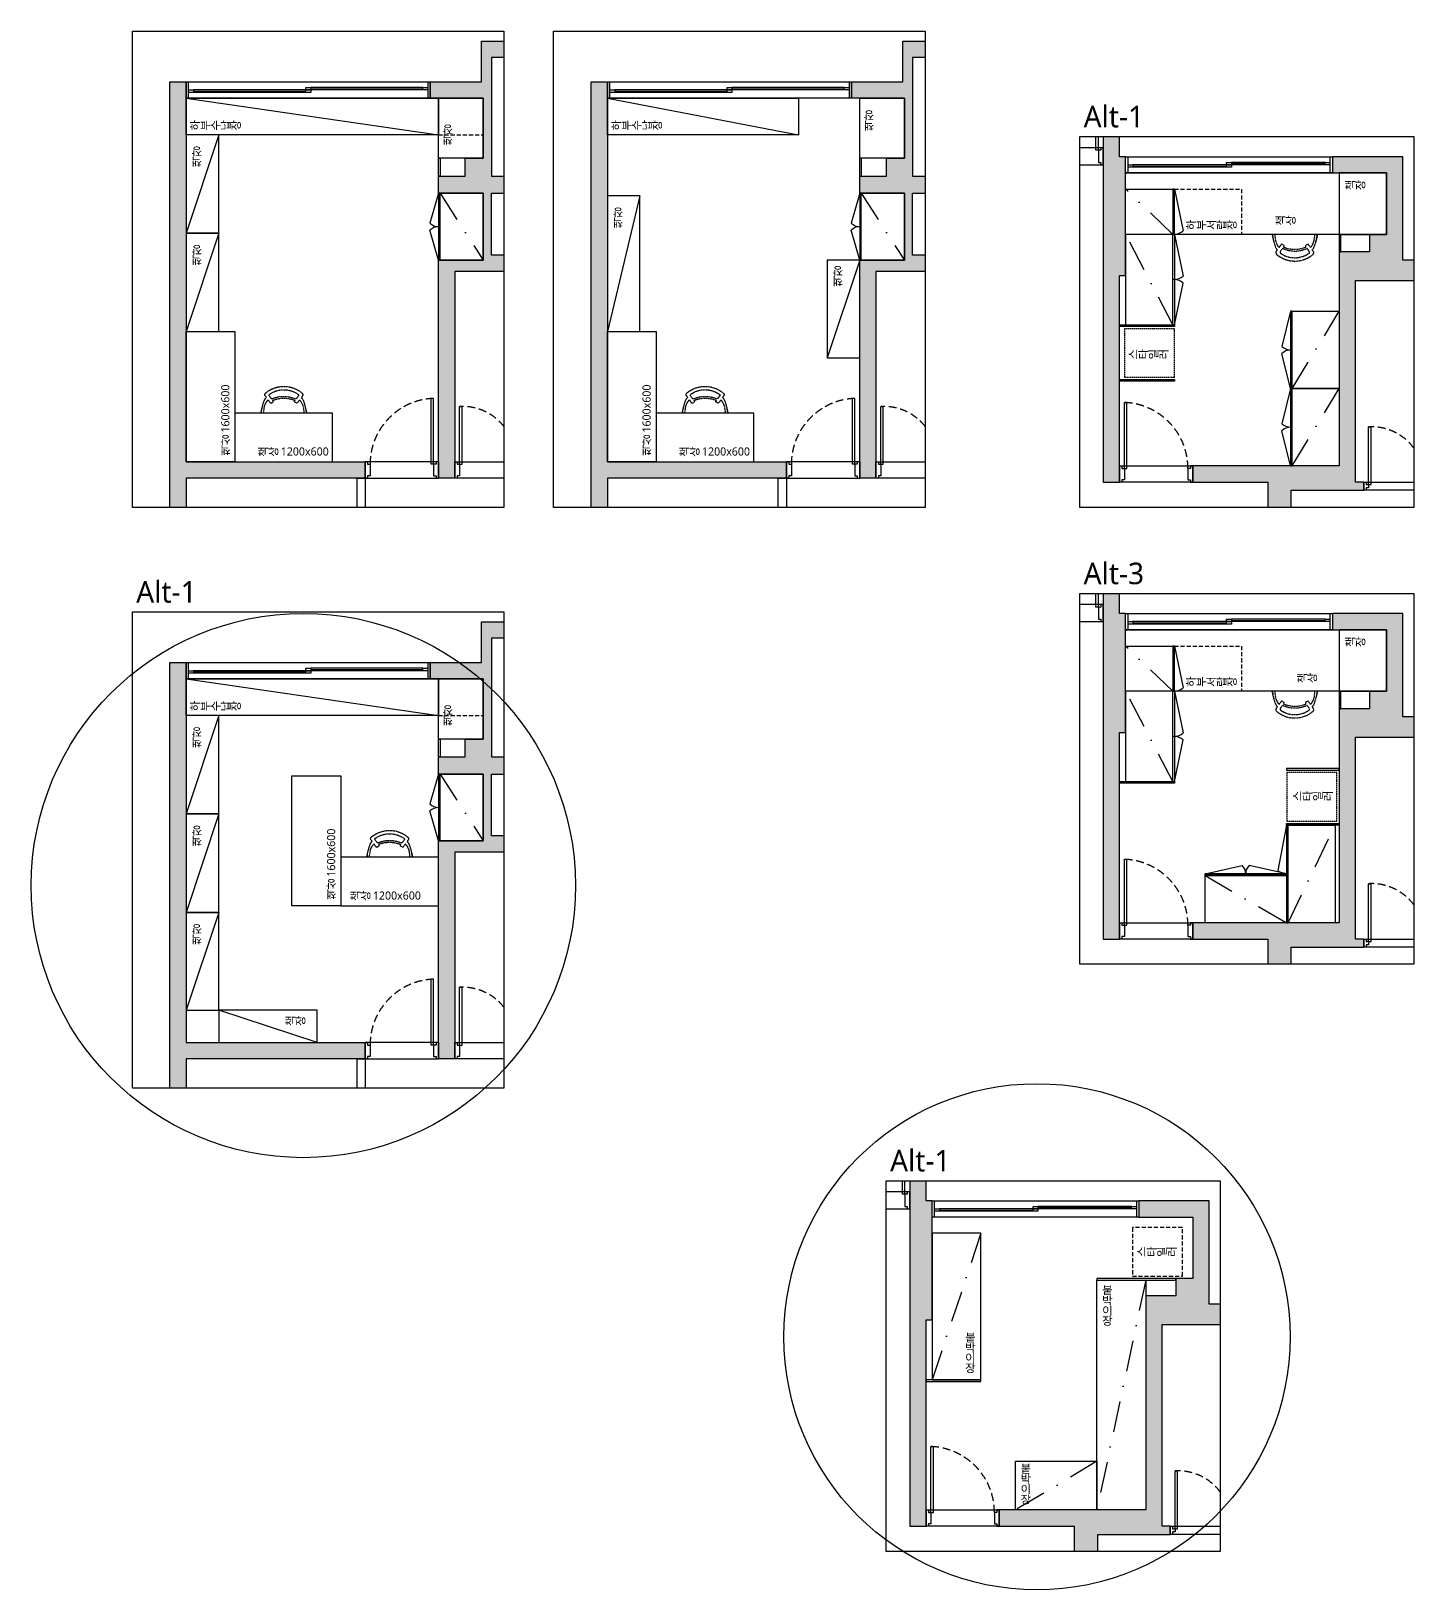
# Model space of a CAD drawing. Header units: millimetres. Extents: x -41292 to 298682, y -22072 to 33155.
# Drawn here: x 256533 to 273523, y -22072 to -2918 of the extents above; entities that cross this region are included whole.
import ezdxf
from ezdxf.enums import TextEntityAlignment as Align

# ---------------------------------------------------------------- set-up
doc = ezdxf.new("R2010")
doc.units = ezdxf.units.MM
for name, pattern in [('( Hidden )', [0.375, 0.25, -0.125]), ('CONT', [2, 1, 1]), ('DASHDOT', [25.4, 12.7, -6.35, 0, -6.35]), ('DASHED2', [0.375, 0.25, -0.125]), ('DH-HID2', [1.2, 0.8, -0.4]), ('HID1', [0.375, 0.25, -0.125]), ('HIDDEN', [9.525, 6.35, -3.175])]:
    doc.linetypes.add(name, pattern=pattern)
for name, color, linetype in [('0-ELC TEXT', 7, 'Continuous'), ('03-TEXT', 3, 'Continuous'), ('06-FUR', 6, 'Continuous'), ('FU-FURM', 251, 'DH-HID2'), ('P-门', 4, 'Continuous'), ('벽1', 2, 'Continuous'), ('인테리어_가구_사입', 5, 'HID1'), ('인테리어_가구_제작', 6, 'Continuous'), ('인테리어_키친', 6, 'Continuous'), ('인테리어_해치_벽체', 8, 'Continuous'), ('창호', 4, 'Continuous'), ('틀', 8, 'Continuous'), ('평면_가구', 6, 'Continuous')]:
    doc.layers.add(name, color=color, linetype=linetype)
doc.layers.add('HACTH', color=8, linetype='Continuous', lineweight=0)
doc.styles.add('코레일둥고', font='@Microsoft JhengHei Light.ttf')

# ---------------------------------------------------------------- blocks, each defined once
blk = doc.blocks.new('책상의자')
at = {"layer": '인테리어_가구_사입', "color": 8, "linetype": '( Hidden )', "ltscale": 5}
for p, q in [((113787, 53824), (113807, 53809)), ((113789, 53773), (113821, 53749)), ((113838, 53787), (113875, 53761)), ((113846, 53731), (113853, 53727)), ((113877, 53749), (113866, 53730)), ((113846, 53456), (113852, 53461)), ((113877, 53439), (113865, 53458)), ((113786, 53364), (113808, 53379)), ((113788, 53415), (113821, 53438)), ((113839, 53400), (113874, 53427))]:
    blk.add_line(p, q, dxfattribs=at)
for centre, radius, start, end in [((113774, 53805), 22.6, 55.9255, 139.2632), ((113890, 53714), 126, 116.2601, 130.7423), ((114046, 53334), 537, 94.9511, 113.2594), ((113965, 53648), 188, 97.4888, 132.391), ((114224, 52767), 1130, 101.4265, 106.4653), ((114031, 53338), 504, 93.5561, 100.3197), ((114017, 53594), 345, 138.9979, 220.9366), ((114017, 53594), 304, 145.1572, 214.759), ((113780, 53760), 14.6, 55.4796, 152.3609), ((114151, 53594), 356, 156.6602, 203.3178), ((114173, 53594), 356, 157.1535, 202.7371), ((113814, 53740), 12, 333.6604, 52.9211), ((113858, 53734), 9.04, 235.0126, 328.706), ((113870, 53754), 9.04, 328.7055, 55.0134), ((113813, 53447), 12, 307.105, 26.3658), ((113857, 53453), 9.04, 31.3201, 125.0127), ((113774, 53383), 22.6, 220.7632, 304.1005), ((113780, 53427), 14.6, 207.6657, 304.5466), ((113890, 53474), 126, 229.1315, 243.7661), ((114046, 53854), 537, 246.7667, 265.0616), ((113965, 53540), 188, 227.9325, 262.5373), ((113869, 53434), 9.04, 305.0127, 31.3206), ((114223, 54420), 1130, 253.5608, 258.593), ((114031, 53850), 504, 259.7064, 266.4572)]:
    blk.add_arc(centre, radius, start, end, dxfattribs=at)

msp = doc.modelspace()

# ---------------------------------------------------------------- hatches: boundary and pattern name
at = {"layer": '인테리어_해치_벽체'}
h = msp.add_hatch(color=256, dxfattribs=at)
h.dxf.hatch_style = 1
h.paths.add_polyline_path([(258437.89, -3740.72), (258437.89, -3540.72), (258237.89, -3540.72), (258237.89, -8769.78), (258437.89, -8769.78), (258437.89, -8410.72), (260637.89, -8410.72), (260637.89, -8210.72), (258437.89, -8210.72), (258437.89, -6610.72), (258437.89, -5400.72), (258437.89, -4190.72)])
h.paths.add_polyline_path([(261737.89, -5870.72), (262342.77, -5870.72), (262342.77, -5670.72), (262187.89, -5670.72), (262187.89, -4910.72), (262342.77, -4910.72), (262342.77, -4700.72), (262187.89, -4700.72), (262187.89, -3240.72), (262342.77, -3240.72), (262342.77, -3040.72), (262067.89, -3040.72), (262067.89, -3540.72), (261437.89, -3540.72), (261437.89, -3740.72), (261537.89, -3740.72), (262087.89, -3740.72), (262087.89, -4480.72), (261867.89, -4480.72), (261867.89, -4700.72), (261537.89, -4700.72), (261537.89, -4910.72), (261557.89, -4910.72), (262087.89, -4910.72), (262087.89, -5730.72), (261557.89, -5730.72), (261537.89, -5730.72), (261537.89, -8410.72), (261737.89, -8410.72), (261737.89, -8210.72)])
h = msp.add_hatch(color=256, dxfattribs=at)
h.dxf.hatch_style = 1
h.paths.add_polyline_path([(263613.83, -3740.72), (263613.83, -3540.72), (263413.83, -3540.72), (263413.83, -8769.78), (263613.83, -8769.78), (263613.83, -8410.72), (265813.83, -8410.72), (265813.83, -8210.72), (263613.83, -8210.72), (263613.83, -6610.72), (263613.83, -5400.72), (263613.83, -4190.72)])
h.paths.add_polyline_path([(266913.83, -5870.72), (267518.71, -5870.72), (267518.71, -5670.72), (267363.83, -5670.72), (267363.83, -4910.72), (267518.71, -4910.72), (267518.71, -4700.72), (267363.83, -4700.72), (267363.83, -3240.72), (267518.71, -3240.72), (267518.71, -3040.72), (267243.83, -3040.72), (267243.83, -3540.72), (266613.83, -3540.72), (266613.83, -3740.72), (266713.83, -3740.72), (267263.83, -3740.72), (267263.83, -4480.72), (267043.83, -4480.72), (267043.83, -4700.72), (266713.83, -4700.72), (266713.83, -4910.72), (266733.83, -4910.72), (267263.83, -4910.72), (267263.83, -5730.72), (266733.83, -5730.72), (266713.83, -5730.72), (266713.83, -8410.72), (266913.83, -8410.72), (266913.83, -8210.72)])
h = msp.add_hatch(color=256, dxfattribs=at)
h.dxf.hatch_style = 1
h.paths.add_polyline_path([(269981.74, -4460.72), (269906.74, -4460.72), (269906.74, -4214.48), (269706.74, -4214.48), (269706.74, -8460.72), (269906.74, -8460.72), (269906.74, -8260.72), (269906.74, -5922.39), (269981.74, -5922.39)])
h.paths.add_polyline_path([(273522.53, -5730.72), (273386.74, -5730.72), (273386.74, -4460.72), (272521.74, -4460.72), (272521.74, -4660.72), (273186.74, -4660.72), (273186.74, -5415.72), (272976.74, -5415.72), (272976.74, -5630.72), (272606.74, -5630.72), (272606.74, -8260.72), (270806.74, -8260.72), (270806.74, -8460.72), (271726.74, -8460.72), (271726.74, -8769.78), (272016.74, -8769.78), (272016.74, -8560.72), (272906.74, -8560.72), (272906.74, -8460.72), (272806.74, -8460.72), (272806.74, -5980.72), (273522.53, -5980.72)])
h = msp.add_hatch(color=256, dxfattribs=at)
h.dxf.hatch_style = 1
h.paths.add_polyline_path([(269981.74, -10074.57), (269906.74, -10074.57), (269906.74, -9828.32), (269706.74, -9828.32), (269706.74, -14074.57), (269906.74, -14074.57), (269906.74, -13874.57), (269906.74, -11536.23), (269981.74, -11536.23)])
h.paths.add_polyline_path([(273522.53, -11344.57), (273386.74, -11344.57), (273386.74, -10074.57), (272521.74, -10074.57), (272521.74, -10274.57), (273186.74, -10274.57), (273186.74, -11029.57), (272976.74, -11029.57), (272976.74, -11244.57), (272606.74, -11244.57), (272606.74, -13874.57), (270806.74, -13874.57), (270806.74, -14074.57), (271726.74, -14074.57), (271726.74, -14383.62), (272016.74, -14383.62), (272016.74, -14174.57), (272906.74, -14174.57), (272906.74, -14074.57), (272806.74, -14074.57), (272806.74, -11594.57), (273522.53, -11594.57)])
h = msp.add_hatch(color=256, dxfattribs=at)
h.dxf.hatch_style = 1
h.paths.add_polyline_path([(258437.89, -10877.77), (258437.89, -10677.77), (258237.89, -10677.77), (258237.89, -15906.83), (258437.89, -15906.83), (258437.89, -15547.77), (260637.89, -15547.77), (260637.89, -15347.77), (258437.89, -15347.77), (258437.89, -13747.77), (258437.89, -12537.77), (258437.89, -11327.77)])
h.paths.add_polyline_path([(261737.89, -13007.77), (262342.77, -13007.77), (262342.77, -12807.77), (262187.89, -12807.77), (262187.89, -12047.77), (262342.77, -12047.77), (262342.77, -11837.77), (262187.89, -11837.77), (262187.89, -10377.77), (262342.77, -10377.77), (262342.77, -10177.77), (262067.89, -10177.77), (262067.89, -10677.77), (261437.89, -10677.77), (261437.89, -10877.77), (261537.89, -10877.77), (262087.89, -10877.77), (262087.89, -11617.77), (261867.89, -11617.77), (261867.89, -11837.77), (261537.89, -11837.77), (261537.89, -12047.77), (261557.89, -12047.77), (262087.89, -12047.77), (262087.89, -12867.77), (261557.89, -12867.77), (261537.89, -12867.77), (261537.89, -15547.77), (261737.89, -15547.77), (261737.89, -15347.77)])
h = msp.add_hatch(color=256, dxfattribs=at)
h.dxf.hatch_style = 1
h.paths.add_polyline_path([(267603.79, -17291.06), (267528.79, -17291.06), (267528.79, -17044.82), (267328.79, -17044.82), (267328.79, -21291.06), (267528.79, -21291.06), (267528.79, -21091.06), (267528.79, -18752.73), (267603.79, -18752.73)])
h.paths.add_polyline_path([(271144.58, -18561.06), (271008.79, -18561.06), (271008.79, -17291.06), (270143.79, -17291.06), (270143.79, -17491.06), (270808.79, -17491.06), (270808.79, -18246.06), (270598.79, -18246.06), (270598.79, -18461.06), (270228.79, -18461.06), (270228.79, -21091.06), (268428.79, -21091.06), (268428.79, -21291.06), (269348.79, -21291.06), (269348.79, -21600.12), (269638.79, -21600.12), (269638.79, -21391.06), (270528.79, -21391.06), (270528.79, -21291.06), (270428.79, -21291.06), (270428.79, -18811.06), (271144.58, -18811.06)])

# ---------------------------------------------------------------- linework, layer by layer
for points in [[(257776.8, -2918.17), (262342.77, -2918.17), (262342.77, -8769.78), (257776.8, -8769.78)], [(262952.74, -2918.17), (267518.71, -2918.17), (267518.71, -8769.78), (262952.74, -8769.78)], [(269418.21, -4214.48), (273522.53, -4214.48), (273522.53, -8769.78), (269418.21, -8769.78)], [(269418.21, -9828.32), (273522.53, -9828.32), (273522.53, -14383.62), (269418.21, -14383.62)], [(257776.8, -10055.22), (262342.77, -10055.22), (262342.77, -15906.83), (257776.8, -15906.83)], [(267040.27, -17044.82), (271144.58, -17044.82), (271144.58, -21600.12), (267040.27, -21600.12)]]:
    msp.add_lwpolyline(points, close=True)
for centre, radius in [((259877.55, -13417.8), 3344.08), ((268891.99, -18962.48), 3110.02)]:
    msp.add_circle(centre, radius)
at = {"layer": '03-TEXT'}
for points in [[(260537.89, -8769.78), (260537.89, -8410.72), (260637.89, -8410.72), (260637.89, -8769.78)], [(265713.83, -8769.78), (265713.83, -8410.72), (265813.83, -8410.72), (265813.83, -8769.78)], [(260537.89, -15906.83), (260537.89, -15547.77), (260637.89, -15547.77), (260637.89, -15906.83)]]:
    msp.add_lwpolyline(points, dxfattribs=at)
at = {"layer": '06-FUR'}
for points in [[(270581.74, -6545.72), (269906.74, -6545.72), (269906.74, -6525.72), (270581.74, -6525.72), (270581.74, -6545.72)], [(270581.74, -7220.72), (269906.74, -7220.72), (269906.74, -7200.72), (270581.74, -7200.72), (270581.74, -7220.72)], [(270581.74, -12159.57), (269906.74, -12159.57), (269906.74, -12139.57), (270581.74, -12139.57), (270581.74, -12159.57)], [(267603.79, -17691.06), (267603.79, -19491.06), (268203.79, -19491.06), (268203.79, -17691.06), (267603.79, -17691.06)], [(270598.79, -18246.06), (269628.79, -18246.06), (269628.79, -18266.06), (270598.79, -18266.06), (270598.79, -18246.06)], [(268203.79, -19491.06), (267528.79, -19491.06), (267528.79, -19511.06), (268203.79, -19511.06), (268203.79, -19491.06)], [(269628.79, -21091.06), (268628.79, -21091.06), (268628.79, -20491.06), (269628.79, -20491.06), (269628.79, -21091.06)]]:
    msp.add_lwpolyline(points, dxfattribs=at)
msp.add_lwpolyline([(270228.79, -21091.06), (269628.79, -21091.06), (269628.79, -18266.06), (270228.79, -18266.06)], close=True, dxfattribs=at)
at = {"layer": 'FU-FURM', "ltscale": 20}
for points in [[(270581.74, -6575.72), (269966.74, -6575.72), (269966.74, -7170.72), (270581.74, -7170.72), (270581.74, -6575.72)], [(272576.74, -12029.57), (271961.74, -12029.57), (271961.74, -12624.57), (272576.74, -12624.57), (272576.74, -12029.57)]]:
    msp.add_lwpolyline(points, dxfattribs=at)
at = {"layer": 'P-门', "linetype": 'HIDDEN', "ltscale": 15}
for centre, radius, start, end in [((261507.89, -8240.72), 810, 92.122551, 180), ((266683.83, -8240.72), 810, 92.122551, 180), ((261835.37, -8175.96), 645.77, 38.211573, 93.327638), ((267011.31, -8175.96), 645.77, 38.211573, 93.327638), ((269936.74, -8290.72), 810, 0, 87.877449), ((273004.22, -8425.96), 645.77, 36.618797, 93.327638), ((269936.74, -13904.57), 810, 0, 87.877449), ((273004.22, -14039.81), 645.77, 36.618797, 93.327638), ((261507.89, -15377.77), 810, 92.122551, 180), ((261835.37, -15313.01), 645.77, 38.211573, 93.327638), ((267558.79, -21121.06), 810, 0, 87.877449), ((270626.27, -21256.3), 645.77, 36.618797, 93.327638)]:
    msp.add_arc(centre, radius, start, end, dxfattribs=at)
at = {"layer": '벽1'}
for points in [[(261437.89, -3540.72), (262067.89, -3540.72), (262067.89, -3040.72), (262342.77, -3040.72)], [(266613.83, -3540.72), (267243.83, -3540.72), (267243.83, -3040.72), (267518.71, -3040.72)], [(262342.77, -3240.72), (262187.89, -3240.72), (262187.89, -4700.72), (262342.77, -4700.72)], [(267518.71, -3240.72), (267363.83, -3240.72), (267363.83, -4700.72), (267518.71, -4700.72)], [(258237.89, -3540.72), (258437.89, -3540.72), (258437.89, -8210.72), (260637.89, -8210.72), (260637.89, -8410.72), (258437.89, -8410.72), (258437.89, -8769.78)], [(258237.89, -8769.78), (258237.89, -3540.72)], [(262342.77, -5870.72), (261737.89, -5870.72), (261737.89, -8410.72), (261537.89, -8410.72), (261537.89, -5730.72), (262087.89, -5730.72), (262087.89, -4910.72), (261537.89, -4910.72), (261537.89, -4700.72), (261867.89, -4700.72), (261867.89, -4480.72), (262087.89, -4480.72), (262087.89, -3740.72), (261437.89, -3740.72), (261437.89, -3540.72)], [(263413.83, -3540.72), (263613.83, -3540.72), (263613.83, -8210.72), (265813.83, -8210.72), (265813.83, -8410.72), (263613.83, -8410.72), (263613.83, -8769.78)], [(263413.83, -8769.78), (263413.83, -3540.72)], [(267518.71, -5870.72), (266913.83, -5870.72), (266913.83, -8410.72), (266713.83, -8410.72), (266713.83, -5730.72), (267263.83, -5730.72), (267263.83, -4910.72), (266713.83, -4910.72), (266713.83, -4700.72), (267043.83, -4700.72), (267043.83, -4480.72), (267263.83, -4480.72), (267263.83, -3740.72), (266613.83, -3740.72), (266613.83, -3540.72)], [(269706.74, -4214.48), (269706.74, -8460.72), (269906.74, -8460.72), (269906.74, -5922.39), (269981.74, -5922.39), (269981.74, -4460.72), (269906.74, -4460.72), (269906.74, -4214.48)], [(273522.53, -5730.72), (273386.74, -5730.72), (273386.74, -4460.72), (272521.74, -4460.72), (272521.74, -4660.72), (273186.74, -4660.72), (273186.74, -5415.72), (272976.74, -5415.72), (272976.74, -5630.72), (272606.74, -5630.72), (272606.74, -8260.72), (270806.74, -8260.72), (270806.74, -8460.72), (271726.74, -8460.72), (271726.74, -8769.78)], [(262342.77, -5670.72), (262187.89, -5670.72), (262187.89, -4910.72), (262342.77, -4910.72)], [(267518.71, -5670.72), (267363.83, -5670.72), (267363.83, -4910.72), (267518.71, -4910.72)], [(272016.74, -8769.78), (272016.74, -8560.72), (272906.74, -8560.72), (272906.74, -8460.72), (272806.74, -8460.72), (272806.74, -5980.72), (273522.53, -5980.72)], [(269706.74, -9828.32), (269706.74, -14074.57), (269906.74, -14074.57), (269906.74, -11536.23), (269981.74, -11536.23), (269981.74, -10074.57), (269906.74, -10074.57), (269906.74, -9828.32)], [(273522.53, -11344.57), (273386.74, -11344.57), (273386.74, -10074.57), (272521.74, -10074.57), (272521.74, -10274.57), (273186.74, -10274.57), (273186.74, -11029.57), (272976.74, -11029.57), (272976.74, -11244.57), (272606.74, -11244.57), (272606.74, -13874.57), (270806.74, -13874.57), (270806.74, -14074.57), (271726.74, -14074.57), (271726.74, -14383.62)], [(261437.89, -10677.77), (262067.89, -10677.77), (262067.89, -10177.77), (262342.77, -10177.77)], [(262342.77, -10377.77), (262187.89, -10377.77), (262187.89, -11837.77), (262342.77, -11837.77)], [(258237.89, -10677.77), (258437.89, -10677.77), (258437.89, -15347.77), (260637.89, -15347.77), (260637.89, -15547.77), (258437.89, -15547.77), (258437.89, -15906.83)], [(258237.89, -15906.83), (258237.89, -10677.77)], [(262342.77, -13007.77), (261737.89, -13007.77), (261737.89, -15547.77), (261537.89, -15547.77), (261537.89, -12867.77), (262087.89, -12867.77), (262087.89, -12047.77), (261537.89, -12047.77), (261537.89, -11837.77), (261867.89, -11837.77), (261867.89, -11617.77), (262087.89, -11617.77), (262087.89, -10877.77), (261437.89, -10877.77), (261437.89, -10677.77)], [(272016.74, -14383.62), (272016.74, -14174.57), (272906.74, -14174.57), (272906.74, -14074.57), (272806.74, -14074.57), (272806.74, -11594.57), (273522.53, -11594.57)], [(262342.77, -12807.77), (262187.89, -12807.77), (262187.89, -12047.77), (262342.77, -12047.77)], [(267328.79, -17044.82), (267328.79, -21291.06), (267528.79, -21291.06), (267528.79, -18752.73), (267603.79, -18752.73), (267603.79, -17291.06), (267528.79, -17291.06), (267528.79, -17044.82)], [(271144.58, -18561.06), (271008.79, -18561.06), (271008.79, -17291.06), (270143.79, -17291.06), (270143.79, -17491.06), (270808.79, -17491.06), (270808.79, -18246.06), (270598.79, -18246.06), (270598.79, -18461.06), (270228.79, -18461.06), (270228.79, -21091.06), (268428.79, -21091.06), (268428.79, -21291.06), (269348.79, -21291.06), (269348.79, -21600.12)], [(269638.79, -21600.12), (269638.79, -21391.06), (270528.79, -21391.06), (270528.79, -21291.06), (270428.79, -21291.06), (270428.79, -18811.06), (271144.58, -18811.06)]]:
    msp.add_lwpolyline(points, dxfattribs=at)
at = {"layer": '인테리어_가구_제작', "color": 8, "linetype": 'CONT', "ltscale": 200}
for p, q in [((261537.89, -4910.72), (261432.8, -5277.59)), ((266713.83, -4910.72), (266608.74, -5277.59)), ((270581.74, -4860.72), (270686.82, -5372.59)), ((261537.89, -5730.72), (261432.8, -5363.86)), ((266713.83, -5730.72), (266608.74, -5363.86)), ((270581.74, -5415.72), (270686.82, -5927.59)), ((270581.74, -6525.72), (270686.82, -6013.86)), ((272006.74, -6360.72), (271901.65, -6792.59)), ((272006.74, -7310.72), (271901.65, -6878.86)), ((272006.74, -7310.72), (271901.65, -7742.59)), ((272006.74, -8260.72), (271901.65, -7828.86)), ((270581.74, -10474.57), (270686.82, -10986.43)), ((270581.74, -11029.57), (270686.82, -11541.43)), ((270581.74, -12139.57), (270686.82, -11627.7)), ((261537.89, -12047.77), (261432.8, -12414.64)), ((261537.89, -12867.77), (261432.8, -12500.91)), ((271956.74, -12674.57), (271851.65, -13231.43)), ((270956.74, -13274.57), (271413.6, -13169.48)), ((271956.74, -13274.57), (271499.87, -13169.48))]:
    msp.add_line(p, q, dxfattribs=at)
at = {"layer": '인테리어_가구_제작', "color": 1, "linetype": 'DASHDOT', "ltscale": 30}
for p, q in [((261557.89, -4910.72), (262087.89, -5730.72)), ((266733.83, -4910.72), (267263.83, -5730.72)), ((270561.74, -5415.72), (269981.74, -4860.72)), ((270561.74, -6525.72), (269981.74, -5415.72)), ((272026.74, -7310.72), (272606.74, -6360.72)), ((272026.74, -8260.72), (272606.74, -7310.72)), ((270561.74, -11029.57), (269981.74, -10474.57)), ((270561.74, -12139.57), (269981.74, -11029.57)), ((261557.89, -12047.77), (262087.89, -12867.77)), ((271976.74, -13874.57), (272556.74, -12674.57))]:
    msp.add_line(p, q, dxfattribs=at)
for points in [[(270956.74, -13294.57), (271956.74, -13874.57)], [(268203.79, -17691.06), (267603.79, -19491.06)], [(270228.79, -18266.06), (269628.79, -21091.06)], [(269628.79, -20491.06), (268628.79, -21091.06)]]:
    msp.add_lwpolyline(points, dxfattribs=at)
at = {"layer": '인테리어_가구_제작', "color": 8, "linetype": 'CONT', "ltscale": 200}
for centre, radius, start, end in [((261541.87, -5161.43), 159.34, 226.801202, 268.567071), ((261541.87, -5480.01), 159.34, 91.432929, 133.198798), ((266717.81, -5161.43), 159.34, 226.801202, 268.567071), ((266717.81, -5480.01), 159.34, 91.432929, 133.198798), ((270563.65, -5222.09), 194.48, 275.334905, 309.296822), ((270577.75, -5811.43), 159.34, 271.432929, 313.198798), ((270577.75, -6130.01), 159.34, 46.801202, 88.567071), ((272010.72, -6676.43), 159.34, 226.801202, 268.567071), ((272010.72, -6995.01), 159.34, 91.432929, 133.198798), ((272010.72, -7626.43), 159.34, 226.801202, 268.567071), ((272010.72, -7945.01), 159.34, 91.432929, 133.198798), ((270563.65, -10835.93), 194.48, 275.334905, 309.296822), ((270577.75, -11425.28), 159.34, 271.432929, 313.198798), ((270577.75, -11743.86), 159.34, 46.801202, 88.567071), ((261541.87, -12298.48), 159.34, 226.801202, 268.567071), ((261541.87, -12617.06), 159.34, 91.432929, 133.198798), ((271297.45, -13278.55), 159.34, 1.432929, 43.198798), ((271616.02, -13278.55), 159.34, 136.801202, 178.567071), ((271960.72, -13115.28), 159.34, 226.801202, 268.567071)]:
    msp.add_arc(centre, radius, start, end, dxfattribs=at)
at = {"layer": '인테리어_키친', "color": 8, "linetype": 'DASHED2', "ltscale": 200}
for points in [[(261537.89, -4190.72), (262087.89, -4190.72)], [(261537.89, -11327.77), (262087.89, -11327.77)], [(270678.79, -17621.06), (270063.79, -17621.06), (270063.79, -18216.06), (270678.79, -18216.06), (270678.79, -17621.06)]]:
    msp.add_lwpolyline(points, dxfattribs=at)
for points in [[(270581.74, -4860.72), (271406.74, -4860.72), (271406.74, -5415.72), (270581.74, -5415.72)], [(270581.74, -10474.57), (271406.74, -10474.57), (271406.74, -11029.57), (270581.74, -11029.57)]]:
    msp.add_lwpolyline(points, close=True, dxfattribs=at)
at = {"layer": '창호'}
for p, q in [((261347.89, -3610.72), (259967.89, -3610.72)), ((266523.83, -3610.72), (265143.83, -3610.72)), ((259907.89, -3640.72), (258527.89, -3640.72)), ((259907.89, -3670.72), (258527.89, -3670.72)), ((261347.89, -3640.72), (259967.89, -3640.72)), ((265083.83, -3640.72), (263703.83, -3640.72)), ((265083.83, -3670.72), (263703.83, -3670.72)), ((266523.83, -3640.72), (265143.83, -3640.72)), ((269706.74, -4350.72), (269418.21, -4350.72)), ((269616.74, -4380.72), (269616.74, -4214.48)), ((269646.74, -4380.72), (269616.74, -4380.72)), ((269646.74, -4380.72), (269646.74, -4214.48)), ((269706.74, -4560.72), (269706.74, -4350.72)), ((269706.74, -4350.72), (269706.74, -4560.72)), ((269418.21, -4560.72), (269706.74, -4560.72)), ((271221.74, -4560.72), (270071.74, -4560.72)), ((271221.74, -4590.72), (270071.74, -4590.72)), ((272431.74, -4530.72), (271281.74, -4530.72)), ((272431.74, -4560.72), (271281.74, -4560.72)), ((261477.89, -7430.72), (261447.89, -7430.72)), ((261447.89, -8240.72), (261447.89, -7431.28)), ((261477.89, -8240.72), (261477.89, -7430.72)), ((266653.83, -7430.72), (266623.83, -7430.72)), ((266623.83, -8240.72), (266623.83, -7431.28)), ((266653.83, -8240.72), (266653.83, -7430.72)), ((261797.89, -8240.72), (261797.89, -7530.72)), ((261797.89, -7530.72), (261827.89, -7530.72)), ((261827.89, -8240.72), (261827.89, -7531.28)), ((266973.83, -8240.72), (266973.83, -7530.72)), ((266973.83, -7530.72), (267003.83, -7530.72)), ((267003.83, -8240.72), (267003.83, -7531.28)), ((269966.74, -8290.72), (269966.74, -7480.72)), ((269966.74, -7480.72), (269996.74, -7480.72)), ((269996.74, -8290.72), (269996.74, -7481.28)), ((272966.74, -8490.72), (272966.74, -7780.72)), ((272966.74, -7780.72), (272996.74, -7780.72)), ((272996.74, -8490.72), (272996.74, -7781.28)), ((261537.89, -8210.72), (260637.89, -8210.72)), ((260637.89, -8210.72), (260637.89, -8410.72)), ((261537.89, -8410.72), (261537.89, -8210.72)), ((261537.89, -8210.72), (261537.89, -8410.72)), ((261737.89, -8410.72), (261737.89, -8210.72)), ((261737.89, -8210.72), (262342.77, -8210.72)), ((261737.89, -8210.72), (261737.89, -8410.72)), ((266713.83, -8210.72), (265813.83, -8210.72)), ((265813.83, -8210.72), (265813.83, -8410.72)), ((266713.83, -8410.72), (266713.83, -8210.72)), ((266713.83, -8210.72), (266713.83, -8410.72)), ((266913.83, -8410.72), (266913.83, -8210.72)), ((266913.83, -8210.72), (267518.71, -8210.72)), ((266913.83, -8210.72), (266913.83, -8410.72)), ((260637.89, -8410.72), (261537.89, -8410.72)), ((261477.89, -8240.72), (261447.89, -8240.72)), ((262342.77, -8410.72), (261737.89, -8410.72)), ((261797.89, -8240.72), (261827.89, -8240.72)), ((265813.83, -8410.72), (266713.83, -8410.72)), ((266653.83, -8240.72), (266623.83, -8240.72)), ((267518.71, -8410.72), (266913.83, -8410.72)), ((266973.83, -8240.72), (267003.83, -8240.72)), ((269906.74, -8460.72), (269906.74, -8260.72)), ((269906.74, -8260.72), (270806.74, -8260.72)), ((269906.74, -8260.72), (269906.74, -8460.72)), ((269966.74, -8290.72), (269996.74, -8290.72)), ((270806.74, -8260.72), (270806.74, -8460.72)), ((270806.74, -8460.72), (269906.74, -8460.72)), ((272906.74, -8560.72), (272906.74, -8460.72)), ((272906.74, -8460.72), (273522.53, -8460.72)), ((272906.74, -8460.72), (272906.74, -8560.72)), ((273522.53, -8560.72), (272906.74, -8560.72)), ((272966.74, -8490.72), (272996.74, -8490.72)), ((269616.74, -9994.57), (269616.74, -9828.32)), ((269646.74, -9994.57), (269646.74, -9828.32)), ((269706.74, -9964.57), (269418.21, -9964.57)), ((269646.74, -9994.57), (269616.74, -9994.57)), ((269706.74, -10174.57), (269706.74, -9964.57)), ((269706.74, -9964.57), (269706.74, -10174.57)), ((272431.74, -10144.57), (271281.74, -10144.57)), ((269418.21, -10174.57), (269706.74, -10174.57)), ((271221.74, -10174.57), (270071.74, -10174.57)), ((271221.74, -10204.57), (270071.74, -10204.57)), ((272431.74, -10174.57), (271281.74, -10174.57)), ((259907.89, -10777.77), (258527.89, -10777.77)), ((259907.89, -10807.77), (258527.89, -10807.77)), ((261347.89, -10747.77), (259967.89, -10747.77)), ((261347.89, -10777.77), (259967.89, -10777.77)), ((269966.74, -13904.57), (269966.74, -13094.57)), ((269966.74, -13094.57), (269996.74, -13094.57)), ((269996.74, -13904.57), (269996.74, -13095.12)), ((272966.74, -14104.57), (272966.74, -13394.57)), ((272966.74, -13394.57), (272996.74, -13394.57)), ((272996.74, -14104.57), (272996.74, -13395.12)), ((269906.74, -14074.57), (269906.74, -13874.57)), ((269906.74, -13874.57), (270806.74, -13874.57)), ((269906.74, -13874.57), (269906.74, -14074.57)), ((269966.74, -13904.57), (269996.74, -13904.57)), ((270806.74, -13874.57), (270806.74, -14074.57)), ((270806.74, -14074.57), (269906.74, -14074.57)), ((272906.74, -14174.57), (272906.74, -14074.57)), ((272906.74, -14074.57), (273522.53, -14074.57)), ((272906.74, -14074.57), (272906.74, -14174.57)), ((272966.74, -14104.57), (272996.74, -14104.57)), ((273522.53, -14174.57), (272906.74, -14174.57)), ((261477.89, -14567.77), (261447.89, -14567.77)), ((261447.89, -15377.77), (261447.89, -14568.33)), ((261477.89, -15377.77), (261477.89, -14567.77)), ((261797.89, -15377.77), (261797.89, -14667.77)), ((261797.89, -14667.77), (261827.89, -14667.77)), ((261827.89, -15377.77), (261827.89, -14668.33)), ((261537.89, -15347.77), (260637.89, -15347.77)), ((260637.89, -15347.77), (260637.89, -15547.77)), ((261477.89, -15377.77), (261447.89, -15377.77)), ((261537.89, -15547.77), (261537.89, -15347.77)), ((261537.89, -15347.77), (261537.89, -15547.77)), ((261737.89, -15547.77), (261737.89, -15347.77)), ((261737.89, -15347.77), (262342.77, -15347.77)), ((261737.89, -15347.77), (261737.89, -15547.77)), ((261797.89, -15377.77), (261827.89, -15377.77)), ((260637.89, -15547.77), (261537.89, -15547.77)), ((262342.77, -15547.77), (261737.89, -15547.77)), ((267238.79, -17211.06), (267238.79, -17044.82)), ((267268.79, -17211.06), (267268.79, -17044.82)), ((267328.79, -17181.06), (267040.27, -17181.06)), ((267268.79, -17211.06), (267238.79, -17211.06)), ((267328.79, -17391.06), (267328.79, -17181.06)), ((267328.79, -17181.06), (267328.79, -17391.06)), ((267040.27, -17391.06), (267328.79, -17391.06)), ((268843.79, -17391.06), (267693.79, -17391.06)), ((268843.79, -17421.06), (267693.79, -17421.06)), ((270053.79, -17361.06), (268903.79, -17361.06)), ((270053.79, -17391.06), (268903.79, -17391.06)), ((267588.79, -21121.06), (267588.79, -20311.06)), ((267588.79, -20311.06), (267618.79, -20311.06)), ((267618.79, -21121.06), (267618.79, -20311.62)), ((270588.79, -21321.06), (270588.79, -20611.06)), ((270588.79, -20611.06), (270618.79, -20611.06)), ((270618.79, -21321.06), (270618.79, -20611.62)), ((267528.79, -21291.06), (267528.79, -21091.06)), ((267528.79, -21091.06), (268428.79, -21091.06)), ((267528.79, -21091.06), (267528.79, -21291.06)), ((267588.79, -21121.06), (267618.79, -21121.06)), ((268428.79, -21091.06), (268428.79, -21291.06)), ((268428.79, -21291.06), (267528.79, -21291.06)), ((270528.79, -21391.06), (270528.79, -21291.06)), ((270528.79, -21291.06), (271144.58, -21291.06)), ((270528.79, -21291.06), (270528.79, -21391.06)), ((271144.58, -21391.06), (270528.79, -21391.06)), ((270588.79, -21321.06), (270618.79, -21321.06))]:
    msp.add_line(p, q, dxfattribs=at)
for points in [[(269706.74, -4350.72), (269676.74, -4350.72), (269676.74, -4380.72), (269646.74, -4380.72), (269646.74, -4530.72), (269676.74, -4530.72), (269676.74, -4560.72), (269706.74, -4560.72), (269706.74, -4350.72)], [(260637.89, -8210.72), (260667.89, -8210.72), (260667.89, -8240.72), (260697.89, -8240.72), (260697.89, -8380.72), (260667.89, -8380.72), (260667.89, -8410.72), (260637.89, -8410.72), (260637.89, -8210.72)], [(261537.89, -8210.72), (261507.89, -8210.72), (261507.89, -8240.72), (261477.89, -8240.72), (261477.89, -8380.72), (261507.89, -8380.72), (261507.89, -8410.72), (261537.89, -8410.72), (261537.89, -8210.72)], [(261737.89, -8210.72), (261767.89, -8210.72), (261767.89, -8240.72), (261797.89, -8240.72), (261797.89, -8380.72), (261767.89, -8380.72), (261767.89, -8410.72), (261737.89, -8410.72), (261737.89, -8210.72)], [(265813.83, -8210.72), (265843.83, -8210.72), (265843.83, -8240.72), (265873.83, -8240.72), (265873.83, -8380.72), (265843.83, -8380.72), (265843.83, -8410.72), (265813.83, -8410.72), (265813.83, -8210.72)], [(266713.83, -8210.72), (266683.83, -8210.72), (266683.83, -8240.72), (266653.83, -8240.72), (266653.83, -8380.72), (266683.83, -8380.72), (266683.83, -8410.72), (266713.83, -8410.72), (266713.83, -8210.72)], [(266913.83, -8210.72), (266943.83, -8210.72), (266943.83, -8240.72), (266973.83, -8240.72), (266973.83, -8380.72), (266943.83, -8380.72), (266943.83, -8410.72), (266913.83, -8410.72), (266913.83, -8210.72)], [(269906.74, -8260.72), (269936.74, -8260.72), (269936.74, -8290.72), (269966.74, -8290.72), (269966.74, -8430.72), (269936.74, -8430.72), (269936.74, -8460.72), (269906.74, -8460.72), (269906.74, -8260.72)], [(270806.74, -8260.72), (270776.74, -8260.72), (270776.74, -8290.72), (270746.74, -8290.72), (270746.74, -8430.72), (270776.74, -8430.72), (270776.74, -8460.72), (270806.74, -8460.72), (270806.74, -8260.72)], [(272906.74, -8460.72), (272936.74, -8460.72), (272936.74, -8490.72), (272966.74, -8490.72), (272966.74, -8530.72), (272936.74, -8530.72), (272936.74, -8560.72), (272906.74, -8560.72), (272906.74, -8460.72)], [(269706.74, -9964.57), (269676.74, -9964.57), (269676.74, -9994.57), (269646.74, -9994.57), (269646.74, -10144.57), (269676.74, -10144.57), (269676.74, -10174.57), (269706.74, -10174.57), (269706.74, -9964.57)], [(269906.74, -13874.57), (269936.74, -13874.57), (269936.74, -13904.57), (269966.74, -13904.57), (269966.74, -14044.57), (269936.74, -14044.57), (269936.74, -14074.57), (269906.74, -14074.57), (269906.74, -13874.57)], [(270806.74, -13874.57), (270776.74, -13874.57), (270776.74, -13904.57), (270746.74, -13904.57), (270746.74, -14044.57), (270776.74, -14044.57), (270776.74, -14074.57), (270806.74, -14074.57), (270806.74, -13874.57)], [(272906.74, -14074.57), (272936.74, -14074.57), (272936.74, -14104.57), (272966.74, -14104.57), (272966.74, -14144.57), (272936.74, -14144.57), (272936.74, -14174.57), (272906.74, -14174.57), (272906.74, -14074.57)], [(260637.89, -15347.77), (260667.89, -15347.77), (260667.89, -15377.77), (260697.89, -15377.77), (260697.89, -15517.77), (260667.89, -15517.77), (260667.89, -15547.77), (260637.89, -15547.77), (260637.89, -15347.77)], [(261537.89, -15347.77), (261507.89, -15347.77), (261507.89, -15377.77), (261477.89, -15377.77), (261477.89, -15517.77), (261507.89, -15517.77), (261507.89, -15547.77), (261537.89, -15547.77), (261537.89, -15347.77)], [(261737.89, -15347.77), (261767.89, -15347.77), (261767.89, -15377.77), (261797.89, -15377.77), (261797.89, -15517.77), (261767.89, -15517.77), (261767.89, -15547.77), (261737.89, -15547.77), (261737.89, -15347.77)], [(267328.79, -17181.06), (267298.79, -17181.06), (267298.79, -17211.06), (267268.79, -17211.06), (267268.79, -17361.06), (267298.79, -17361.06), (267298.79, -17391.06), (267328.79, -17391.06), (267328.79, -17181.06)], [(267528.79, -21091.06), (267558.79, -21091.06), (267558.79, -21121.06), (267588.79, -21121.06), (267588.79, -21261.06), (267558.79, -21261.06), (267558.79, -21291.06), (267528.79, -21291.06), (267528.79, -21091.06)], [(268428.79, -21091.06), (268398.79, -21091.06), (268398.79, -21121.06), (268368.79, -21121.06), (268368.79, -21261.06), (268398.79, -21261.06), (268398.79, -21291.06), (268428.79, -21291.06), (268428.79, -21091.06)], [(270528.79, -21291.06), (270558.79, -21291.06), (270558.79, -21321.06), (270588.79, -21321.06), (270588.79, -21361.06), (270558.79, -21361.06), (270558.79, -21391.06), (270528.79, -21391.06), (270528.79, -21291.06)]]:
    msp.add_lwpolyline(points, dxfattribs=at)
at = {"layer": '틀'}
for p, q in [((258437.89, -3540.72), (261437.89, -3540.72)), ((258437.89, -3740.72), (258437.89, -3540.72)), ((258467.89, -3740.72), (258467.89, -3540.72)), ((259967.89, -3625.72), (261347.89, -3625.72)), ((261407.89, -3540.72), (261407.89, -3740.72)), ((261437.89, -3540.72), (261437.89, -3740.72)), ((263613.83, -3540.72), (266613.83, -3540.72)), ((263613.83, -3740.72), (263613.83, -3540.72)), ((263643.83, -3740.72), (263643.83, -3540.72)), ((265143.83, -3625.72), (266523.83, -3625.72)), ((266583.83, -3540.72), (266583.83, -3740.72)), ((266613.83, -3540.72), (266613.83, -3740.72)), ((261437.89, -3740.72), (258437.89, -3740.72)), ((258527.89, -3655.72), (259907.89, -3655.72)), ((266613.83, -3740.72), (263613.83, -3740.72)), ((263703.83, -3655.72), (265083.83, -3655.72)), ((269981.74, -4460.72), (272521.74, -4460.72)), ((269981.74, -4660.72), (269981.74, -4460.72)), ((270011.74, -4660.72), (270011.74, -4460.72)), ((270071.74, -4575.72), (271221.74, -4575.72)), ((271281.74, -4545.72), (272431.74, -4545.72)), ((272491.74, -4460.72), (272491.74, -4660.72)), ((272521.74, -4460.72), (272521.74, -4660.72)), ((272521.74, -4660.72), (269981.74, -4660.72)), ((269981.74, -10074.57), (272521.74, -10074.57)), ((269981.74, -10274.57), (269981.74, -10074.57)), ((270011.74, -10274.57), (270011.74, -10074.57)), ((272491.74, -10074.57), (272491.74, -10274.57)), ((272521.74, -10074.57), (272521.74, -10274.57)), ((272521.74, -10274.57), (269981.74, -10274.57)), ((270071.74, -10189.57), (271221.74, -10189.57)), ((271281.74, -10159.57), (272431.74, -10159.57)), ((258437.89, -10677.77), (261437.89, -10677.77)), ((258437.89, -10877.77), (258437.89, -10677.77)), ((258467.89, -10877.77), (258467.89, -10677.77)), ((261407.89, -10677.77), (261407.89, -10877.77)), ((261437.89, -10677.77), (261437.89, -10877.77)), ((261437.89, -10877.77), (258437.89, -10877.77)), ((258527.89, -10792.77), (259907.89, -10792.77)), ((259967.89, -10762.77), (261347.89, -10762.77)), ((267603.79, -17291.06), (270143.79, -17291.06)), ((267603.79, -17491.06), (267603.79, -17291.06)), ((267633.79, -17491.06), (267633.79, -17291.06)), ((267693.79, -17406.06), (268843.79, -17406.06)), ((268903.79, -17376.06), (270053.79, -17376.06)), ((270113.79, -17291.06), (270113.79, -17491.06)), ((270143.79, -17291.06), (270143.79, -17491.06)), ((270143.79, -17491.06), (267603.79, -17491.06))]:
    msp.add_line(p, q, dxfattribs=at)
for points in [[(259907.89, -3640.72), (259907.89, -3610.72), (259967.89, -3610.72), (259967.89, -3640.72)], [(261347.89, -3640.72), (261347.89, -3610.72), (261407.89, -3610.72), (261407.89, -3640.72)], [(265083.83, -3640.72), (265083.83, -3610.72), (265143.83, -3610.72), (265143.83, -3640.72)], [(266523.83, -3640.72), (266523.83, -3610.72), (266583.83, -3610.72), (266583.83, -3640.72)], [(258467.89, -3670.72), (258467.89, -3640.72), (258527.89, -3640.72), (258527.89, -3670.72)], [(259907.89, -3670.72), (259907.89, -3640.72), (259967.89, -3640.72), (259967.89, -3670.72)], [(263643.83, -3670.72), (263643.83, -3640.72), (263703.83, -3640.72), (263703.83, -3670.72)], [(265083.83, -3670.72), (265083.83, -3640.72), (265143.83, -3640.72), (265143.83, -3670.72)], [(270011.74, -4590.72), (270011.74, -4560.72), (270071.74, -4560.72), (270071.74, -4590.72)], [(271221.74, -4560.72), (271221.74, -4530.72), (271281.74, -4530.72), (271281.74, -4560.72)], [(271221.74, -4590.72), (271221.74, -4560.72), (271281.74, -4560.72), (271281.74, -4590.72)], [(272431.74, -4560.72), (272431.74, -4530.72), (272491.74, -4530.72), (272491.74, -4560.72)], [(271221.74, -10174.57), (271221.74, -10144.57), (271281.74, -10144.57), (271281.74, -10174.57)], [(272431.74, -10174.57), (272431.74, -10144.57), (272491.74, -10144.57), (272491.74, -10174.57)], [(270011.74, -10204.57), (270011.74, -10174.57), (270071.74, -10174.57), (270071.74, -10204.57)], [(271221.74, -10204.57), (271221.74, -10174.57), (271281.74, -10174.57), (271281.74, -10204.57)], [(258467.89, -10807.77), (258467.89, -10777.77), (258527.89, -10777.77), (258527.89, -10807.77)], [(259907.89, -10777.77), (259907.89, -10747.77), (259967.89, -10747.77), (259967.89, -10777.77)], [(259907.89, -10807.77), (259907.89, -10777.77), (259967.89, -10777.77), (259967.89, -10807.77)], [(261347.89, -10777.77), (261347.89, -10747.77), (261407.89, -10747.77), (261407.89, -10777.77)], [(267633.79, -17421.06), (267633.79, -17391.06), (267693.79, -17391.06), (267693.79, -17421.06)], [(268843.79, -17391.06), (268843.79, -17361.06), (268903.79, -17361.06), (268903.79, -17391.06)], [(268843.79, -17421.06), (268843.79, -17391.06), (268903.79, -17391.06), (268903.79, -17421.06)], [(270053.79, -17391.06), (270053.79, -17361.06), (270113.79, -17361.06), (270113.79, -17391.06)]]:
    msp.add_lwpolyline(points, close=True, dxfattribs=at)
at = {"layer": '평면_가구'}
for p, q in [((261537.89, -5320.72), (261557.89, -5320.72)), ((266713.83, -5320.72), (266733.83, -5320.72)), ((272006.74, -6835.72), (272026.74, -6835.72)), ((272006.74, -7785.72), (272026.74, -7785.72)), ((261537.89, -12457.77), (261557.89, -12457.77)), ((271956.74, -13274.57), (271976.74, -13274.57))]:
    msp.add_line(p, q, dxfattribs=at)
for points in [[(258437.89, -3740.72), (261537.89, -3740.72), (261537.89, -4190.72), (258437.89, -4190.72), (258437.89, -3740.72)], [(258437.89, -3740.72), (261537.89, -4190.72)], [(263613.83, -3740.72), (265963.83, -3740.72), (265963.83, -4190.72), (263613.83, -4190.72), (263613.83, -3740.72)], [(263613.83, -3740.72), (265963.83, -4190.72)], [(258837.89, -4190.72), (258437.89, -4190.72), (258437.89, -5400.72), (258837.89, -5400.72), (258837.89, -4190.72)], [(258837.89, -4190.72), (258437.89, -5400.72)], [(261537.89, -4700.72), (261537.89, -4480.72), (261557.89, -4480.72), (261557.89, -4700.72), (261537.89, -4700.72)], [(266713.83, -4700.72), (266713.83, -4480.72), (266733.83, -4480.72), (266733.83, -4700.72), (266713.83, -4700.72)], [(269981.74, -4660.72), (273186.74, -4660.72), (273186.74, -5415.72), (269981.74, -5415.72), (269981.74, -4660.72)], [(264013.83, -4940.72), (263613.83, -4940.72), (263613.83, -6610.72), (264013.83, -6610.72), (264013.83, -4940.72)], [(264013.83, -4940.72), (263613.83, -6610.72)], [(258837.89, -5400.72), (258437.89, -5400.72), (258437.89, -6610.72), (258837.89, -6610.72), (258837.89, -5400.72)], [(258837.89, -5400.72), (258437.89, -6610.72)], [(266713.83, -5730.72), (266313.83, -5730.72), (266313.83, -6930.72), (266713.83, -6930.72), (266713.83, -5730.72)], [(266713.83, -5730.72), (266313.83, -6930.72)], [(270581.74, -5970.72), (270561.74, -5970.72)], [(258437.89, -8210.72), (258437.89, -6610.72), (259037.89, -6610.72), (259037.89, -8210.72), (258437.89, -8210.72)], [(263613.83, -8210.72), (263613.83, -6610.72), (264213.83, -6610.72), (264213.83, -8210.72), (263613.83, -8210.72)], [(269981.74, -10275.75), (273186.74, -10275.75), (273186.74, -11030.75), (269981.74, -11030.75), (269981.74, -10275.75)], [(258437.89, -10877.77), (261537.89, -10877.77), (261537.89, -11327.77), (258437.89, -11327.77), (258437.89, -10877.77)], [(258437.89, -10877.77), (261537.89, -11327.77)], [(258837.89, -11327.77), (258437.89, -11327.77), (258437.89, -12537.77), (258837.89, -12537.77), (258837.89, -11327.77)], [(258837.89, -11327.77), (258437.89, -12537.77)], [(261537.89, -11837.77), (261537.89, -11617.77), (261557.89, -11617.77), (261557.89, -11837.77), (261537.89, -11837.77)], [(270581.74, -11584.57), (270561.74, -11584.57)], [(271956.74, -11979.57), (271956.74, -11999.57), (272606.74, -11999.57), (272606.74, -11979.57), (271956.74, -11979.57)], [(259737.89, -13667.77), (259737.89, -12067.77), (260337.89, -12067.77), (260337.89, -13667.77), (259737.89, -13667.77)], [(258837.89, -12537.77), (258437.89, -12537.77), (258437.89, -13747.77), (258837.89, -13747.77), (258837.89, -12537.77)], [(258837.89, -12537.77), (258437.89, -13747.77)], [(271956.74, -12674.57), (271956.74, -12654.57), (272606.74, -12654.57), (272606.74, -12674.57), (271956.74, -12674.57)], [(271456.74, -13294.57), (271456.74, -13274.57)], [(258837.89, -13747.77), (258437.89, -13747.77), (258437.89, -14947.77), (258837.89, -14947.77), (258837.89, -13747.77)], [(258837.89, -13747.77), (258437.89, -14947.77)], [(260047.89, -15347.77), (260047.89, -14947.77), (258837.89, -14947.77), (258837.89, -15347.77), (260047.89, -15347.77)], [(260047.89, -15347.77), (258837.89, -14947.77)]]:
    msp.add_lwpolyline(points, dxfattribs=at)
for points in [[(261537.89, -3740.72), (262087.89, -3740.72), (262087.89, -4480.72), (261537.89, -4480.72)], [(266713.83, -3740.72), (267263.83, -3740.72), (267263.83, -4480.72), (266713.83, -4480.72)], [(272606.74, -5415.72), (273186.74, -5415.72), (273186.74, -4660.72), (272606.74, -4660.72)], [(261537.89, -5730.72), (261557.89, -5730.72), (261557.89, -4910.72), (261537.89, -4910.72)], [(261557.89, -4910.72), (262087.89, -4910.72), (262087.89, -5730.72), (261557.89, -5730.72)], [(266713.83, -5730.72), (266733.83, -5730.72), (266733.83, -4910.72), (266713.83, -4910.72)], [(266733.83, -4910.72), (267263.83, -4910.72), (267263.83, -5730.72), (266733.83, -5730.72)], [(270561.74, -5415.72), (269981.74, -5415.72), (269981.74, -4860.72), (270561.74, -4860.72)], [(270581.74, -4860.72), (270561.74, -4860.72), (270561.74, -5415.72), (270581.74, -5415.72)], [(270561.74, -5415.72), (269981.74, -5415.72), (269981.74, -6525.72), (270561.74, -6525.72)], [(270581.74, -6525.72), (270561.74, -6525.72), (270561.74, -5415.72), (270581.74, -5415.72)], [(272626.74, -5415.72), (272606.74, -5415.72), (272606.74, -5630.72), (272626.74, -5630.72)], [(272006.74, -7310.72), (272026.74, -7310.72), (272026.74, -6360.72), (272006.74, -6360.72)], [(272026.74, -6360.72), (272606.74, -6360.72), (272606.74, -7310.72), (272026.74, -7310.72)], [(272006.74, -8260.72), (272026.74, -8260.72), (272026.74, -7310.72), (272006.74, -7310.72)], [(272026.74, -7310.72), (272606.74, -7310.72), (272606.74, -8260.72), (272026.74, -8260.72)], [(259037.89, -7610.72), (259037.89, -8210.72), (260237.89, -8210.72), (260237.89, -7610.72)], [(264213.83, -7610.72), (264213.83, -8210.72), (265413.83, -8210.72), (265413.83, -7610.72)], [(272606.74, -11029.57), (273186.74, -11029.57), (273186.74, -10274.57), (272606.74, -10274.57)], [(270561.74, -11029.57), (269981.74, -11029.57), (269981.74, -10474.57), (270561.74, -10474.57)], [(270581.74, -10474.57), (270561.74, -10474.57), (270561.74, -11029.57), (270581.74, -11029.57)], [(261537.89, -10877.77), (262087.89, -10877.77), (262087.89, -11617.77), (261537.89, -11617.77)], [(270561.74, -11029.57), (269981.74, -11029.57), (269981.74, -12139.57), (270561.74, -12139.57)], [(270581.74, -12139.57), (270561.74, -12139.57), (270561.74, -11029.57), (270581.74, -11029.57)], [(272626.74, -11029.57), (272606.74, -11029.57), (272606.74, -11244.57), (272626.74, -11244.57)], [(261537.89, -12867.77), (261557.89, -12867.77), (261557.89, -12047.77), (261537.89, -12047.77)], [(261557.89, -12047.77), (262087.89, -12047.77), (262087.89, -12867.77), (261557.89, -12867.77)], [(271956.74, -13874.57), (271976.74, -13874.57), (271976.74, -12674.57), (271956.74, -12674.57)], [(271976.74, -12674.57), (272556.74, -12674.57), (272556.74, -13874.57), (271976.74, -13874.57)], [(260337.89, -13067.77), (260337.89, -13667.77), (261537.89, -13667.77), (261537.89, -13067.77)], [(270956.74, -13294.57), (271956.74, -13294.57), (271956.74, -13274.57), (270956.74, -13274.57)], [(271956.74, -13294.57), (270956.74, -13294.57), (270956.74, -13274.57), (271956.74, -13274.57)], [(270956.74, -13294.57), (271956.74, -13294.57), (271956.74, -13874.57), (270956.74, -13874.57)]]:
    msp.add_lwpolyline(points, close=True, dxfattribs=at)

# ---------------------------------------------------------------- block references
at = {"layer": 'HACTH', "rotation": 90.00000000000001}
for p in [(325654.46, -119415.41), (325654.46, -125030.44)]:
    msp.add_blockref('책상의자', p, dxfattribs=at)
at = {"layer": 'HACTH', "xscale": -1, "rotation": 90}
for p in [(313231.59, 106388.96), (318407.53, 106388.96), (314531.59, 100931.91)]:
    msp.add_blockref('책상의자', p, dxfattribs=at)

# ---------------------------------------------------------------- texts
at = {"layer": '0-ELC TEXT', "style": '코레일둥고'}
for s, p in [('하부수납장', (258478.12, -4122.15)), ('하부수납장', (263654.06, -4122.15)), ('책상 1200x600', (259314.88, -8133.4)), ('책상 1200x600', (264490.82, -8133.4)), ('하부수납장', (258478.12, -11259.2)), ('책상 1200x600', (260446.95, -13590.45)), ('책장', (259647.97, -15126.1))]:
    msp.add_text(s, height=100, dxfattribs=at).set_placement(p)
for s, p in [('책장', (266875.81, -4146.86)), ('책장', (261699.86, -4321.02)), ('책장', (258616.22, -4590.64)), ('책장', (263792.16, -5340.64)), ('책장', (258616.22, -5800.64)), ('책장', (266492.16, -6059.35)), ('책상 1600x600', (258969.01, -8136.01)), ('책상 1600x600', (264144.95, -8136.01)), ('책장', (261699.86, -11458.07)), ('책장', (258616.22, -11727.69)), ('책장', (258616.22, -12937.69)), ('책상 1600x600', (260269.01, -13593.06)), ('책장', (258616.22, -14147.69))]:
    msp.add_text(s, height=100, rotation=90, dxfattribs=at).set_placement(p)
for s, p in [('책장', (272671.47, -4756.31)), ('하부서랍장', (270715.26, -5246.31)), ('책상', (271814.8, -5190.99)), ('스타일러', (270003.09, -6835.47)), ('책장', (272671.47, -10370.16)), ('하부서랍장', (270715.26, -10860.15)), ('책상', (272078.91, -10813.56)), ('스타일러', (272021.7, -12264.2)), ('스타일러', (270106.56, -17863.84))]:
    msp.add_text(s, height=100, dxfattribs=at).set_placement(p, align=Align.TOP_LEFT)
for p in [(269809.99, -18320.24), (268125.93, -18901.31), (268807.63, -20514.17)]:
    msp.add_text('붙박이장', height=100, rotation=270, dxfattribs=at).set_placement(p, align=Align.TOP_LEFT)
at = {"layer": '03-TEXT', "style": '코레일둥고'}
for s, p in [('Alt-1', (269836.83, -4100.47)), ('Alt-3', (269836.83, -9714.31)), ('Alt-1', (258195.41, -9941.21)), ('Alt-1', (267458.88, -16930.81))]:
    msp.add_text(s, height=264.814, dxfattribs=at).set_placement(p, align=Align.CENTER)

doc.saveas('drawing.dxf')
